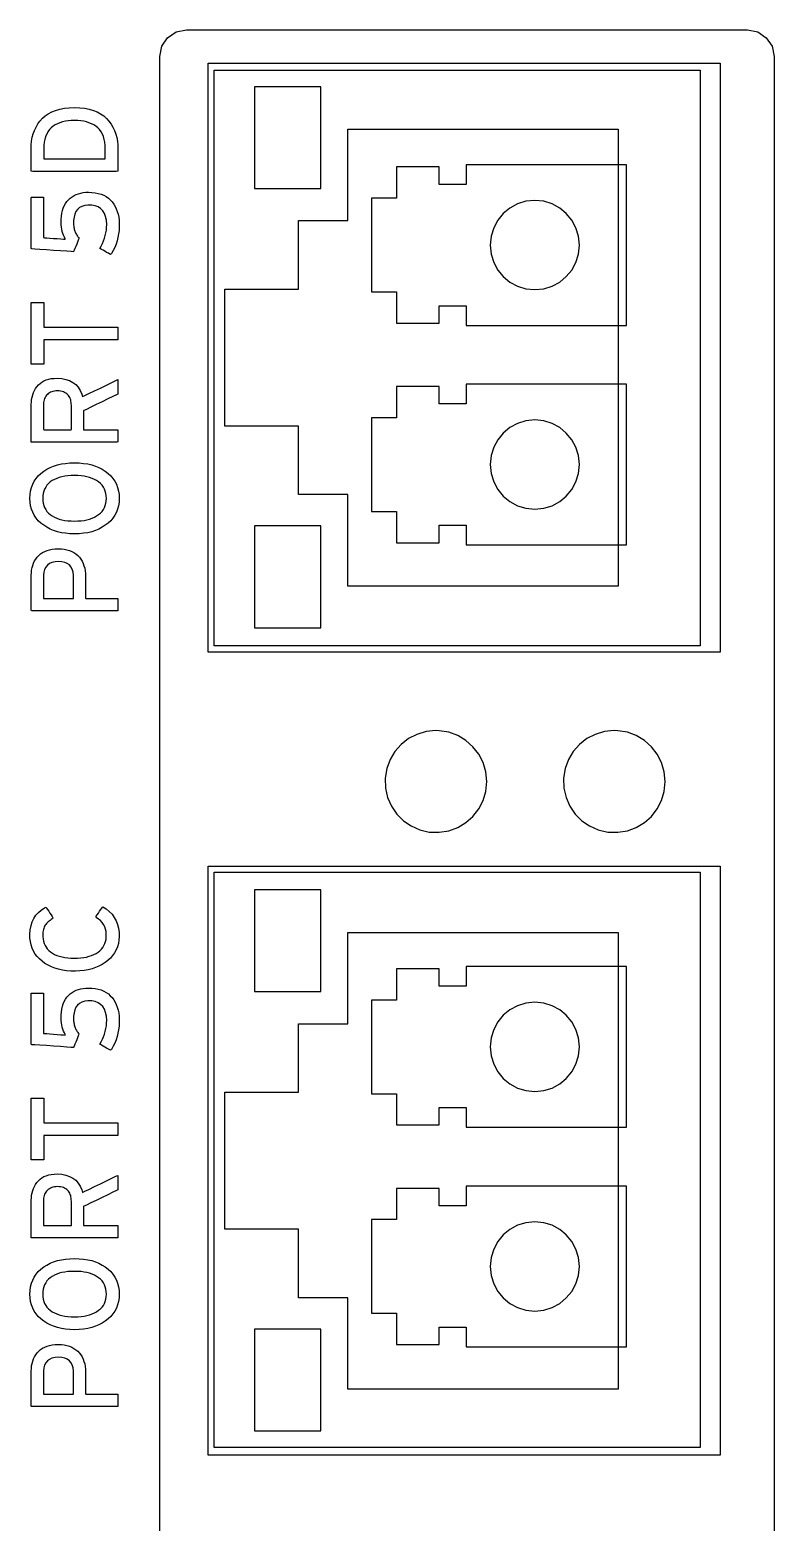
# Model space of a CAD drawing. Extents: x 1 to 47.7, y 0.2 to 33.5.
# Drawn here: x 33.206 to 34.041, y 17.077 to 18.75 of the extents above; entities that cross this region are included whole.
import ezdxf

# ---------------------------------------------------------------- set-up
doc = ezdxf.new("R2010")
doc.units = 0
doc.header["$MEASUREMENT"] = 0
for name, color, linetype in [('2_1__NO_ETHERNET__X', 7, 'CONTINUOUS'), ('2_5__PORTS_5C___5D__2__10-', 7, 'CONTINUOUS'), ('2_6__PORTS_5C___5D__2__100', 7, 'CONTINUOUS'), ('2_7__PORTS_5C___5D__1__10-', 7, 'CONTINUOUS'), ('6_0____DWG', 7, 'CONTINUOUS')]:
    doc.layers.add(name, color=color, linetype=linetype)

msp = doc.modelspace()

# ---------------------------------------------------------------- linework, layer by layer
at = {"layer": '2_1__NO_ETHERNET__X'}
msp.add_lwpolyline([(33.3518, 16.933), (33.3518, 17.2662), (33.3518, 17.4296), (33.3518, 17.589), (33.3518, 17.7432), (33.3518, 17.8909), (33.3518, 18.0307), (33.3518, 18.1613), (33.3518, 18.2228), (33.3518, 18.2815), (33.3518, 18.3372), (33.3518, 18.3899), (33.3518, 18.4392), (33.3518, 18.4852), (33.3518, 18.5275), (33.3518, 18.5661), (33.3518, 18.6007), (33.3518, 18.6313), (33.3518, 18.6576), (33.3518, 18.6795), (33.3518, 18.6968), (33.3518, 18.7094), (33.3518, 18.717), (33.3518, 18.7196), (33.3541, 18.7313), (33.3605, 18.7408), (33.3701, 18.7473), (33.3818, 18.7496), (33.3818, 18.7496), (33.3836, 18.7496), (33.3888, 18.7496), (33.3973, 18.7496), (33.4088, 18.7496), (33.4398, 18.7496), (33.48, 18.7496), (33.5276, 18.7496), (33.5807, 18.7496), (33.6961, 18.7496), (33.8116, 18.7496), (33.8647, 18.7496), (33.9123, 18.7496), (33.9525, 18.7496), (33.9835, 18.7496), (33.995, 18.7496), (34.0034, 18.7496), (34.0087, 18.7496), (34.0105, 18.7496), (34.0222, 18.7473), (34.0317, 18.7408), (34.0381, 18.7313), (34.0405, 18.7196), (34.0405, 18.717), (34.0405, 18.7094), (34.0405, 18.6968), (34.0405, 18.6795), (34.0405, 18.6576), (34.0405, 18.6313), (34.0405, 18.6007), (34.0405, 18.5661), (34.0405, 18.5275), (34.0405, 18.4852), (34.0405, 18.4392), (34.0405, 18.3899), (34.0405, 18.3372), (34.0405, 18.2815), (34.0405, 18.2228), (34.0405, 18.1613), (34.0405, 18.0307), (34.0405, 17.8909), (34.0405, 17.7432), (34.0405, 17.589), (34.0405, 17.4296), (34.0405, 17.2662), (34.0405, 16.933)], dxfattribs=at)
at = {"layer": '2_5__PORTS_5C___5D__2__10-'}
for points in [[(33.4059, 18.7124), (33.9801, 18.7124), (33.9801, 18.0524), (33.4059, 18.0524), (33.4059, 18.7124)], [(33.4579, 18.5719), (33.5323, 18.5719), (33.5323, 18.6859), (33.4579, 18.6859), (33.4579, 18.5719)], [(33.5625, 18.6382), (33.8657, 18.6382), (33.8657, 18.1264), (33.5625, 18.1264), (33.5625, 18.2288), (33.5074, 18.2288), (33.5074, 18.3056), (33.4248, 18.3056), (33.4248, 18.4591), (33.5074, 18.4591), (33.5074, 18.5359), (33.5625, 18.5359), (33.5625, 18.6382)], [(33.4579, 18.0797), (33.5323, 18.0797), (33.5323, 18.1937), (33.4579, 18.1937), (33.4579, 18.0797)], [(33.4059, 17.8124), (33.9801, 17.8124), (33.9801, 17.1524), (33.4059, 17.1524), (33.4059, 17.8124)], [(33.4579, 17.6719), (33.5323, 17.6719), (33.5323, 17.7859), (33.4579, 17.7859), (33.4579, 17.6719)], [(33.5625, 17.7383), (33.8657, 17.7383), (33.8657, 17.2265), (33.5625, 17.2265), (33.5625, 17.3288), (33.5074, 17.3288), (33.5074, 17.4056), (33.4248, 17.4056), (33.4248, 17.5591), (33.5074, 17.5591), (33.5074, 17.6359), (33.5625, 17.6359), (33.5625, 17.7383)], [(33.4579, 17.1797), (33.5323, 17.1797), (33.5323, 17.2937), (33.4579, 17.2937), (33.4579, 17.1797)]]:
    msp.add_lwpolyline(points, dxfattribs=at)
for points in [[(33.6613, 17.9644), (33.6503, 17.9633), (33.6399, 17.9602), (33.6305, 17.9554), (33.6222, 17.9489), (33.6153, 17.941), (33.6099, 17.932), (33.6062, 17.9219), (33.6044, 17.9111), (33.6048, 17.8999), (33.6072, 17.8893), (33.6115, 17.8796), (33.6174, 17.8709), (33.6249, 17.8635), (33.6335, 17.8576), (33.6433, 17.8533), (33.6539, 17.8508), (33.6651, 17.8505), (33.6759, 17.8522), (33.6859, 17.8559), (33.695, 17.8614), (33.7028, 17.8683), (33.7093, 17.8766), (33.7142, 17.886), (33.7172, 17.8963), (33.7183, 17.9073), (33.7172, 17.9184), (33.7142, 17.9287), (33.7093, 17.9381), (33.7028, 17.9464), (33.695, 17.9534), (33.6859, 17.9588), (33.6759, 17.9625), (33.6651, 17.9642), (33.6613, 17.9644), (33.6613, 17.9644), (33.6613, 17.9644), (33.6613, 17.9644), (33.6613, 17.9644), (33.6613, 17.9644), (33.6613, 17.9644), (33.6613, 17.9644), (33.6613, 17.9644), (33.6613, 17.9644), (33.6613, 17.9644), (33.6613, 17.9644), (33.6613, 17.9644), (33.6613, 17.9644), (33.6613, 17.9644), (33.6613, 17.9644)], [(33.8613, 17.9644), (33.8503, 17.9633), (33.8399, 17.9602), (33.8305, 17.9554), (33.8223, 17.9489), (33.8153, 17.941), (33.8099, 17.932), (33.8062, 17.9219), (33.8044, 17.9111), (33.8048, 17.8999), (33.8072, 17.8893), (33.8115, 17.8796), (33.8175, 17.8709), (33.8249, 17.8635), (33.8336, 17.8576), (33.8433, 17.8533), (33.8539, 17.8508), (33.8651, 17.8505), (33.8759, 17.8522), (33.8859, 17.8559), (33.895, 17.8614), (33.9028, 17.8683), (33.9093, 17.8766), (33.9142, 17.886), (33.9172, 17.8963), (33.9183, 17.9073), (33.9172, 17.9184), (33.9142, 17.9287), (33.9093, 17.9381), (33.9028, 17.9464), (33.895, 17.9534), (33.8859, 17.9588), (33.8759, 17.9625), (33.8651, 17.9642), (33.8613, 17.9644), (33.8613, 17.9644), (33.8613, 17.9644), (33.8613, 17.9644), (33.8613, 17.9644), (33.8613, 17.9644), (33.8613, 17.9644), (33.8613, 17.9644), (33.8613, 17.9644), (33.8613, 17.9644), (33.8613, 17.9644), (33.8613, 17.9644), (33.8613, 17.9644), (33.8613, 17.9644), (33.8613, 17.9644), (33.8613, 17.9644)]]:
    msp.add_lwpolyline(points, close=True, dxfattribs=at)
at = {"layer": '2_6__PORTS_5C___5D__2__100'}
for points in [[(33.9577, 18.7043), (33.9577, 18.0595), (33.4129, 18.0595), (33.4129, 18.7043), (33.9577, 18.7043)], [(33.6951, 18.5765), (33.6651, 18.5765), (33.6651, 18.596), (33.6171, 18.596), (33.6171, 18.561), (33.5891, 18.561), (33.5891, 18.456), (33.6171, 18.456), (33.6171, 18.421), (33.6651, 18.421), (33.6651, 18.4405), (33.6951, 18.4405), (33.6951, 18.4185), (33.8751, 18.4185), (33.8751, 18.5985), (33.6951, 18.5985), (33.6951, 18.5765)], [(33.6951, 18.3305), (33.6651, 18.3305), (33.6651, 18.35), (33.6171, 18.35), (33.6171, 18.315), (33.5891, 18.315), (33.5891, 18.21), (33.6171, 18.21), (33.6171, 18.175), (33.6651, 18.175), (33.6651, 18.1945), (33.6951, 18.1945), (33.6951, 18.1725), (33.8751, 18.1725), (33.8751, 18.3525), (33.6951, 18.3525), (33.6951, 18.3305)], [(33.9577, 17.8058), (33.9577, 17.1611), (33.4129, 17.1611), (33.4129, 17.8058), (33.9577, 17.8058)], [(33.6951, 17.678), (33.6651, 17.678), (33.6651, 17.6975), (33.6171, 17.6975), (33.6171, 17.6625), (33.5891, 17.6625), (33.5891, 17.5575), (33.6171, 17.5575), (33.6171, 17.5225), (33.6651, 17.5225), (33.6651, 17.542), (33.6951, 17.542), (33.6951, 17.52), (33.8751, 17.52), (33.8751, 17.7), (33.6951, 17.7), (33.6951, 17.678)], [(33.6951, 17.432), (33.6651, 17.432), (33.6651, 17.4515), (33.6171, 17.4515), (33.6171, 17.4165), (33.5891, 17.4165), (33.5891, 17.3115), (33.6171, 17.3115), (33.6171, 17.2765), (33.6651, 17.2765), (33.6651, 17.296), (33.6951, 17.296), (33.6951, 17.274), (33.8751, 17.274), (33.8751, 17.454), (33.6951, 17.454), (33.6951, 17.432)]]:
    msp.add_lwpolyline(points, dxfattribs=at)
for points in [[(33.7721, 18.4585), (33.7822, 18.4595), (33.7916, 18.4624), (33.8001, 18.467), (33.8075, 18.4731), (33.8136, 18.4805), (33.8182, 18.489), (33.8211, 18.4984), (33.8221, 18.5085), (33.8211, 18.5186), (33.8182, 18.5279), (33.8136, 18.5364), (33.8075, 18.5438), (33.8001, 18.5499), (33.7916, 18.5546), (33.7822, 18.5575), (33.7721, 18.5585), (33.7621, 18.5575), (33.7527, 18.5546), (33.7442, 18.5499), (33.7368, 18.5438), (33.7307, 18.5364), (33.7261, 18.5279), (33.7231, 18.5186), (33.7221, 18.5085), (33.7231, 18.4984), (33.7261, 18.489), (33.7307, 18.4805), (33.7368, 18.4731), (33.7442, 18.467), (33.7527, 18.4624), (33.7621, 18.4595)], [(33.7721, 18.2125), (33.7822, 18.2135), (33.7916, 18.2164), (33.8001, 18.221), (33.8075, 18.2271), (33.8136, 18.2345), (33.8182, 18.243), (33.8211, 18.2524), (33.8221, 18.2625), (33.8211, 18.2726), (33.8182, 18.2819), (33.8136, 18.2904), (33.8075, 18.2978), (33.8001, 18.3039), (33.7916, 18.3085), (33.7822, 18.3115), (33.7721, 18.3125), (33.7621, 18.3115), (33.7527, 18.3085), (33.7442, 18.3039), (33.7368, 18.2978), (33.7307, 18.2904), (33.7261, 18.2819), (33.7231, 18.2726), (33.7221, 18.2625), (33.7231, 18.2524), (33.7261, 18.243), (33.7307, 18.2345), (33.7368, 18.2271), (33.7442, 18.221), (33.7527, 18.2164), (33.7621, 18.2135)], [(33.6613, 17.9644), (33.6503, 17.9633), (33.6399, 17.9602), (33.6305, 17.9554), (33.6223, 17.9489), (33.6153, 17.941), (33.6099, 17.932), (33.6062, 17.9219), (33.6044, 17.9111), (33.6048, 17.8999), (33.6072, 17.8893), (33.6115, 17.8796), (33.6175, 17.8709), (33.6249, 17.8635), (33.6336, 17.8576), (33.6433, 17.8533), (33.6539, 17.8508), (33.6651, 17.8505), (33.6759, 17.8522), (33.6859, 17.8559), (33.695, 17.8614), (33.7028, 17.8683), (33.7093, 17.8766), (33.7142, 17.886), (33.7173, 17.8963), (33.7183, 17.9073), (33.7173, 17.9184), (33.7142, 17.9287), (33.7093, 17.9381), (33.7028, 17.9464), (33.695, 17.9534), (33.6859, 17.9588), (33.6759, 17.9625), (33.6651, 17.9642), (33.6613, 17.9644), (33.6613, 17.9644), (33.6613, 17.9644), (33.6613, 17.9644), (33.6613, 17.9644), (33.6613, 17.9644), (33.6613, 17.9644), (33.6613, 17.9644), (33.6613, 17.9644), (33.6613, 17.9644), (33.6613, 17.9644), (33.6613, 17.9644), (33.6613, 17.9644), (33.6613, 17.9644), (33.6613, 17.9644), (33.6613, 17.9644)], [(33.8613, 17.9644), (33.8503, 17.9633), (33.84, 17.9602), (33.8306, 17.9554), (33.8223, 17.9489), (33.8153, 17.941), (33.8099, 17.932), (33.8062, 17.9219), (33.8044, 17.9111), (33.8048, 17.8999), (33.8072, 17.8893), (33.8115, 17.8796), (33.8175, 17.8709), (33.8249, 17.8635), (33.8336, 17.8576), (33.8433, 17.8533), (33.8539, 17.8508), (33.8651, 17.8505), (33.8759, 17.8522), (33.8859, 17.8559), (33.895, 17.8614), (33.9028, 17.8683), (33.9093, 17.8766), (33.9142, 17.886), (33.9172, 17.8963), (33.9183, 17.9073), (33.9172, 17.9184), (33.9142, 17.9287), (33.9093, 17.9381), (33.9028, 17.9464), (33.895, 17.9534), (33.8859, 17.9588), (33.8759, 17.9625), (33.8651, 17.9642), (33.8613, 17.9644), (33.8613, 17.9644), (33.8613, 17.9644), (33.8613, 17.9644), (33.8613, 17.9644), (33.8613, 17.9644), (33.8613, 17.9644), (33.8613, 17.9644), (33.8613, 17.9644), (33.8613, 17.9644), (33.8613, 17.9644), (33.8613, 17.9644), (33.8613, 17.9644), (33.8613, 17.9644), (33.8613, 17.9644), (33.8613, 17.9644)], [(33.7721, 17.56), (33.7822, 17.561), (33.7916, 17.5639), (33.8001, 17.5686), (33.8075, 17.5747), (33.8136, 17.5821), (33.8182, 17.5906), (33.8211, 17.5999), (33.8221, 17.61), (33.8211, 17.6201), (33.8182, 17.6295), (33.8136, 17.638), (33.8075, 17.6454), (33.8001, 17.6515), (33.7916, 17.6561), (33.7822, 17.659), (33.7721, 17.66), (33.7621, 17.659), (33.7527, 17.6561), (33.7442, 17.6515), (33.7368, 17.6454), (33.7307, 17.638), (33.7261, 17.6295), (33.7231, 17.6201), (33.7221, 17.61), (33.7231, 17.5999), (33.7261, 17.5906), (33.7307, 17.5821), (33.7368, 17.5747), (33.7442, 17.5686), (33.7527, 17.5639), (33.7621, 17.561)], [(33.7721, 17.314), (33.7822, 17.315), (33.7916, 17.318), (33.8001, 17.3226), (33.8075, 17.3287), (33.8136, 17.3361), (33.8182, 17.3446), (33.8211, 17.354), (33.8221, 17.364), (33.8211, 17.3741), (33.8182, 17.3835), (33.8136, 17.392), (33.8075, 17.3994), (33.8001, 17.4055), (33.7916, 17.4101), (33.7822, 17.413), (33.7721, 17.414), (33.7621, 17.413), (33.7527, 17.4101), (33.7442, 17.4055), (33.7368, 17.3994), (33.7307, 17.392), (33.7261, 17.3835), (33.7231, 17.3741), (33.7221, 17.364), (33.7231, 17.354), (33.7261, 17.3446), (33.7307, 17.3361), (33.7368, 17.3287), (33.7442, 17.3226), (33.7527, 17.318), (33.7621, 17.315)]]:
    msp.add_lwpolyline(points, close=True, dxfattribs=at)
at = {"layer": '2_7__PORTS_5C___5D__1__10-'}
for points in [[(33.406, 18.7124), (33.9801, 18.7124), (33.9801, 18.0524), (33.406, 18.0524), (33.406, 18.7124)], [(33.458, 18.5719), (33.5323, 18.5719), (33.5323, 18.6859), (33.458, 18.6859), (33.458, 18.5719)], [(33.5626, 18.6382), (33.8657, 18.6382), (33.8657, 18.1264), (33.5626, 18.1264), (33.5626, 18.2288), (33.5074, 18.2288), (33.5074, 18.3056), (33.4248, 18.3056), (33.4248, 18.4591), (33.5074, 18.4591), (33.5074, 18.5359), (33.5626, 18.5359), (33.5626, 18.6382)], [(33.458, 18.0797), (33.5323, 18.0797), (33.5323, 18.1937), (33.458, 18.1937), (33.458, 18.0797)], [(33.9577, 17.8058), (33.9577, 17.1611), (33.4129, 17.1611), (33.4129, 17.8058), (33.9577, 17.8058)], [(33.6951, 17.678), (33.6651, 17.678), (33.6651, 17.6975), (33.6171, 17.6975), (33.6171, 17.6625), (33.5891, 17.6625), (33.5891, 17.5575), (33.6171, 17.5575), (33.6171, 17.5225), (33.6651, 17.5225), (33.6651, 17.542), (33.6951, 17.542), (33.6951, 17.52), (33.8751, 17.52), (33.8751, 17.7), (33.6951, 17.7), (33.6951, 17.678)], [(33.6951, 17.432), (33.6651, 17.432), (33.6651, 17.4515), (33.6171, 17.4515), (33.6171, 17.4165), (33.5891, 17.4165), (33.5891, 17.3115), (33.6171, 17.3115), (33.6171, 17.2765), (33.6651, 17.2765), (33.6651, 17.296), (33.6951, 17.296), (33.6951, 17.274), (33.8751, 17.274), (33.8751, 17.454), (33.6951, 17.454), (33.6951, 17.432)]]:
    msp.add_lwpolyline(points, dxfattribs=at)
for points in [[(33.6613, 17.9644), (33.6503, 17.9633), (33.6399, 17.9602), (33.6305, 17.9554), (33.6223, 17.9489), (33.6153, 17.941), (33.6099, 17.932), (33.6062, 17.9219), (33.6044, 17.9111), (33.6048, 17.8999), (33.6072, 17.8893), (33.6115, 17.8796), (33.6175, 17.8709), (33.6249, 17.8635), (33.6336, 17.8576), (33.6433, 17.8533), (33.6539, 17.8508), (33.6651, 17.8505), (33.6759, 17.8522), (33.6859, 17.8559), (33.695, 17.8614), (33.7028, 17.8683), (33.7093, 17.8766), (33.7142, 17.886), (33.7173, 17.8963), (33.7183, 17.9073), (33.7173, 17.9184), (33.7142, 17.9287), (33.7093, 17.9381), (33.7028, 17.9464), (33.695, 17.9534), (33.6859, 17.9588), (33.6759, 17.9625), (33.6651, 17.9642), (33.6613, 17.9644), (33.6613, 17.9644), (33.6613, 17.9644), (33.6613, 17.9644), (33.6613, 17.9644), (33.6613, 17.9644), (33.6613, 17.9644), (33.6613, 17.9644), (33.6613, 17.9644), (33.6613, 17.9644), (33.6613, 17.9644), (33.6613, 17.9644), (33.6613, 17.9644), (33.6613, 17.9644), (33.6613, 17.9644), (33.6613, 17.9644)], [(33.8613, 17.9644), (33.8503, 17.9633), (33.84, 17.9602), (33.8306, 17.9554), (33.8223, 17.9489), (33.8153, 17.941), (33.8099, 17.932), (33.8062, 17.9219), (33.8044, 17.9111), (33.8048, 17.8999), (33.8072, 17.8893), (33.8115, 17.8796), (33.8175, 17.8709), (33.8249, 17.8635), (33.8336, 17.8576), (33.8433, 17.8533), (33.8539, 17.8508), (33.8651, 17.8505), (33.8759, 17.8522), (33.8859, 17.8559), (33.895, 17.8614), (33.9028, 17.8683), (33.9093, 17.8766), (33.9142, 17.886), (33.9172, 17.8963), (33.9183, 17.9073), (33.9172, 17.9184), (33.9142, 17.9287), (33.9093, 17.9381), (33.9028, 17.9464), (33.895, 17.9534), (33.8859, 17.9588), (33.8759, 17.9625), (33.8651, 17.9642), (33.8613, 17.9644), (33.8613, 17.9644), (33.8613, 17.9644), (33.8613, 17.9644), (33.8613, 17.9644), (33.8613, 17.9644), (33.8613, 17.9644), (33.8613, 17.9644), (33.8613, 17.9644), (33.8613, 17.9644), (33.8613, 17.9644), (33.8613, 17.9644), (33.8613, 17.9644), (33.8613, 17.9644), (33.8613, 17.9644), (33.8613, 17.9644)], [(33.7721, 17.56), (33.7822, 17.561), (33.7916, 17.5639), (33.8001, 17.5686), (33.8075, 17.5747), (33.8136, 17.5821), (33.8182, 17.5906), (33.8211, 17.5999), (33.8221, 17.61), (33.8211, 17.6201), (33.8182, 17.6295), (33.8136, 17.638), (33.8075, 17.6454), (33.8001, 17.6515), (33.7916, 17.6561), (33.7822, 17.659), (33.7721, 17.66), (33.7621, 17.659), (33.7527, 17.6561), (33.7442, 17.6515), (33.7368, 17.6454), (33.7307, 17.638), (33.7261, 17.6295), (33.7231, 17.6201), (33.7221, 17.61), (33.7231, 17.5999), (33.7261, 17.5906), (33.7307, 17.5821), (33.7368, 17.5747), (33.7442, 17.5686), (33.7527, 17.5639), (33.7621, 17.561)], [(33.7721, 17.314), (33.7822, 17.315), (33.7916, 17.318), (33.8001, 17.3226), (33.8075, 17.3287), (33.8136, 17.3361), (33.8182, 17.3446), (33.8211, 17.354), (33.8221, 17.364), (33.8211, 17.3741), (33.8182, 17.3835), (33.8136, 17.392), (33.8075, 17.3994), (33.8001, 17.4055), (33.7916, 17.4101), (33.7822, 17.413), (33.7721, 17.414), (33.7621, 17.413), (33.7527, 17.4101), (33.7442, 17.4055), (33.7368, 17.3994), (33.7307, 17.392), (33.7261, 17.3835), (33.7231, 17.3741), (33.7221, 17.364), (33.7231, 17.354), (33.7261, 17.3446), (33.7307, 17.3361), (33.7368, 17.3287), (33.7442, 17.3226), (33.7527, 17.318), (33.7621, 17.315)]]:
    msp.add_lwpolyline(points, close=True, dxfattribs=at)
at = {"layer": '6_0____DWG'}
for points in [[(33.2562, 18.6626), (33.2621, 18.6623), (33.2675, 18.6617), (33.2726, 18.6607), (33.2773, 18.6594), (33.2815, 18.6577), (33.2854, 18.6556), (33.289, 18.6531), (33.2921, 18.6503), (33.2948, 18.6472), (33.2972, 18.6439), (33.2993, 18.6404), (33.301, 18.6367), (33.3024, 18.6329), (33.3035, 18.629), (33.3043, 18.6248), (33.3047, 18.6205), (33.3048, 18.6167), (33.3048, 18.6154), (33.3048, 18.6126), (33.3048, 18.6086), (33.3048, 18.6042), (33.3048, 18.5997), (33.3048, 18.5957), (33.3048, 18.5926), (33.3048, 18.5911), (33.3028, 18.591), (33.2944, 18.591), (33.2811, 18.591), (33.2648, 18.591), (33.2476, 18.591), (33.2314, 18.591), (33.2181, 18.591), (33.2096, 18.591), (33.2076, 18.5911), (33.2076, 18.5926), (33.2076, 18.5957), (33.2076, 18.5997), (33.2076, 18.6042), (33.2076, 18.6086), (33.2076, 18.6126), (33.2076, 18.6154), (33.2076, 18.6167), (33.2077, 18.6206), (33.2081, 18.625), (33.2088, 18.6292), (33.2099, 18.6332), (33.2113, 18.637), (33.213, 18.6407), (33.215, 18.6442), (33.2174, 18.6474), (33.2201, 18.6505), (33.2232, 18.6533), (33.2267, 18.6557), (33.2307, 18.6577), (33.235, 18.6594), (33.2397, 18.6608), (33.2448, 18.6617), (33.2503, 18.6623)], [(33.2562, 18.6482), (33.2526, 18.6481), (33.2492, 18.6478), (33.2459, 18.6473), (33.2428, 18.6466), (33.2399, 18.6456), (33.2371, 18.6445), (33.2346, 18.6432), (33.2322, 18.6416), (33.23, 18.6398), (33.2281, 18.6378), (33.2264, 18.6355), (33.225, 18.6329), (33.2238, 18.63), (33.2229, 18.6269), (33.2223, 18.6236), (33.2219, 18.62), (33.2217, 18.6167), (33.2217, 18.6161), (33.2217, 18.6148), (33.2217, 18.6131), (33.2217, 18.611), (33.2217, 18.609), (33.2217, 18.6072), (33.2217, 18.6058), (33.2217, 18.6052), (33.2231, 18.6051), (33.2291, 18.6051), (33.2386, 18.6051), (33.2501, 18.6051), (33.2623, 18.6051), (33.2739, 18.6051), (33.2833, 18.6051), (33.2893, 18.6051), (33.2907, 18.6052), (33.2907, 18.6058), (33.2907, 18.6072), (33.2907, 18.609), (33.2907, 18.611), (33.2907, 18.6131), (33.2907, 18.6148), (33.2907, 18.6161), (33.2907, 18.6167), (33.2906, 18.62), (33.2902, 18.6236), (33.2895, 18.6269), (33.2886, 18.63), (33.2874, 18.6329), (33.286, 18.6355), (33.2843, 18.6378), (33.2823, 18.6398), (33.2801, 18.6416), (33.2777, 18.6432), (33.2751, 18.6445), (33.2724, 18.6456), (33.2695, 18.6466), (33.2665, 18.6473), (33.2632, 18.6478), (33.2598, 18.6481)], [(33.2718, 18.5677), (33.2757, 18.5675), (33.2794, 18.5671), (33.2828, 18.5664), (33.286, 18.5655), (33.2889, 18.5643), (33.2916, 18.5628), (33.2941, 18.5611), (33.2963, 18.5591), (33.2983, 18.5568), (33.3001, 18.5544), (33.3017, 18.5518), (33.303, 18.549), (33.3041, 18.5461), (33.305, 18.543), (33.3057, 18.5397), (33.3061, 18.5363), (33.3063, 18.5326), (33.3064, 18.5288), (33.3061, 18.5248), (33.3056, 18.5209), (33.3049, 18.517), (33.3039, 18.5133), (33.3027, 18.5096), (33.3012, 18.5059), (33.2995, 18.5024), (33.2975, 18.4989), (33.2966, 18.4979), (33.2956, 18.4984), (33.2941, 18.4993), (33.2922, 18.5003), (33.2902, 18.5015), (33.2882, 18.5026), (33.2865, 18.5036), (33.2853, 18.5043), (33.2847, 18.5046), (33.2862, 18.5072), (33.2876, 18.5101), (33.2888, 18.5131), (33.2899, 18.5161), (33.2907, 18.5191), (33.2914, 18.5221), (33.2919, 18.5252), (33.2922, 18.5282), (33.2923, 18.5315), (33.2919, 18.5362), (33.291, 18.5404), (33.2897, 18.5439), (33.2878, 18.5469), (33.2854, 18.5494), (33.2826, 18.5512), (33.2792, 18.5525), (33.2754, 18.5532), (33.2712, 18.5533), (33.2676, 18.5528), (33.2645, 18.5518), (33.2618, 18.5504), (33.2596, 18.5485), (33.2578, 18.5461), (33.2565, 18.5432), (33.2556, 18.5399), (33.2552, 18.5361), (33.2551, 18.5335), (33.2552, 18.5322), (33.2552, 18.531), (33.2554, 18.5297), (33.2555, 18.5285), (33.2557, 18.5274), (33.2559, 18.5263), (33.2562, 18.5252), (33.2565, 18.5242), (33.2569, 18.5232), (33.2573, 18.5222), (33.2578, 18.5213), (33.2583, 18.5204), (33.2588, 18.5195), (33.2594, 18.5186), (33.26, 18.5177), (33.2606, 18.5168), (33.2612, 18.516), (33.261, 18.5155), (33.2604, 18.514), (33.2596, 18.5119), (33.2586, 18.5095), (33.2575, 18.5069), (33.2566, 18.5045), (33.2558, 18.5026), (33.2552, 18.5013), (33.255, 18.501), (33.2526, 18.5011), (33.2475, 18.5015), (33.2406, 18.502), (33.2327, 18.5025), (33.2247, 18.503), (33.2174, 18.5035), (33.2116, 18.5039), (33.2082, 18.5042), (33.2076, 18.5046), (33.2076, 18.5084), (33.2076, 18.5152), (33.2076, 18.5239), (33.2076, 18.5337), (33.2076, 18.5434), (33.2076, 18.552), (33.2076, 18.5584), (33.2076, 18.5618), (33.2079, 18.562), (33.2089, 18.562), (33.2107, 18.562), (33.2129, 18.562), (33.2152, 18.562), (33.2175, 18.562), (33.2195, 18.562), (33.2209, 18.562), (33.2215, 18.562), (33.2215, 18.5607), (33.2215, 18.5567), (33.2215, 18.5506), (33.2215, 18.5433), (33.2215, 18.5356), (33.2215, 18.5283), (33.2215, 18.5222), (33.2215, 18.5181), (33.2215, 18.5168), (33.2226, 18.5167), (33.2251, 18.5165), (33.2286, 18.5163), (33.2326, 18.516), (33.2368, 18.5157), (33.2407, 18.5154), (33.2438, 18.5151), (33.2458, 18.515), (33.2458, 18.5156), (33.2448, 18.5174), (33.2439, 18.5194), (33.2431, 18.5215), (33.2425, 18.5238), (33.242, 18.5262), (33.2416, 18.5287), (33.2413, 18.5313), (33.2412, 18.534), (33.2412, 18.5373), (33.2415, 18.5408), (33.2419, 18.5441), (33.2426, 18.5471), (33.2435, 18.55), (33.2447, 18.5526), (33.246, 18.555), (33.2476, 18.5573), (33.2493, 18.5593), (33.2513, 18.561), (33.2534, 18.5626), (33.2556, 18.5639), (33.258, 18.5651), (33.2605, 18.566), (33.2631, 18.5668), (33.2659, 18.5673), (33.2688, 18.5676)], [(33.2367, 18.3593), (33.2419, 18.3589), (33.2465, 18.358), (33.2507, 18.3566), (33.2544, 18.3546), (33.2576, 18.3521), (33.2603, 18.3491), (33.2625, 18.3455), (33.2643, 18.3414), (33.2653, 18.3387), (33.2678, 18.3398), (33.2724, 18.3421), (33.2785, 18.345), (33.2853, 18.3483), (33.292, 18.3516), (33.298, 18.3545), (33.3025, 18.3567), (33.3047, 18.3577), (33.3048, 18.3575), (33.3048, 18.3561), (33.3048, 18.3539), (33.3048, 18.3513), (33.3048, 18.3485), (33.3048, 18.3458), (33.3048, 18.3435), (33.3048, 18.342), (33.3048, 18.3415), (33.3031, 18.3407), (33.2992, 18.3387), (33.2936, 18.336), (33.2871, 18.3329), (33.2805, 18.3297), (33.2744, 18.3268), (33.2696, 18.3244), (33.2668, 18.3231), (33.2664, 18.3227), (33.2664, 18.3212), (33.2664, 18.3187), (33.2664, 18.3154), (33.2664, 18.3117), (33.2664, 18.3081), (33.2664, 18.305), (33.2664, 18.3027), (33.2664, 18.3016), (33.2673, 18.3016), (33.2708, 18.3016), (33.276, 18.3016), (33.2823, 18.3016), (33.2889, 18.3016), (33.2952, 18.3016), (33.3004, 18.3016), (33.3039, 18.3016), (33.3048, 18.3016), (33.3048, 18.3009), (33.3048, 18.2994), (33.3048, 18.2973), (33.3048, 18.295), (33.3048, 18.2926), (33.3048, 18.2905), (33.3048, 18.2888), (33.3048, 18.2879), (33.3037, 18.2878), (33.2966, 18.2878), (33.2845, 18.2878), (33.2691, 18.2878), (33.2524, 18.2878), (33.2361, 18.2878), (33.222, 18.2878), (33.2119, 18.2878), (33.2077, 18.2878), (33.2076, 18.289), (33.2076, 18.2929), (33.2076, 18.2986), (33.2076, 18.3055), (33.2076, 18.3126), (33.2076, 18.3193), (33.2076, 18.3247), (33.2076, 18.3282), (33.2076, 18.3298), (33.2078, 18.3327), (33.2081, 18.3355), (33.2086, 18.3381), (33.2093, 18.3407), (33.2102, 18.3431), (33.2113, 18.3454), (33.2126, 18.3476), (33.214, 18.3497), (33.2157, 18.3517), (33.2175, 18.3534), (33.2196, 18.355), (33.2219, 18.3563), (33.2245, 18.3573), (33.2272, 18.3582), (33.2301, 18.3588), (33.2333, 18.3591)], [(33.2371, 18.3451), (33.2353, 18.345), (33.2336, 18.3448), (33.232, 18.3444), (33.2306, 18.344), (33.2292, 18.3435), (33.228, 18.3428), (33.2268, 18.342), (33.2258, 18.3411), (33.2249, 18.3401), (33.224, 18.339), (33.2233, 18.3378), (33.2227, 18.3365), (33.2222, 18.3352), (33.2218, 18.3337), (33.2215, 18.3321), (33.2214, 18.3305), (33.2213, 18.329), (33.2213, 18.3277), (33.2213, 18.3246), (33.2213, 18.3204), (33.2213, 18.3157), (33.2213, 18.3108), (33.2213, 18.3065), (33.2213, 18.3033), (33.2213, 18.3017), (33.222, 18.3016), (33.2247, 18.3016), (33.229, 18.3016), (33.2342, 18.3016), (33.2398, 18.3016), (33.245, 18.3016), (33.2493, 18.3016), (33.252, 18.3016), (33.2527, 18.3017), (33.2527, 18.3033), (33.2527, 18.3065), (33.2527, 18.3108), (33.2527, 18.3157), (33.2527, 18.3204), (33.2527, 18.3246), (33.2527, 18.3277), (33.2527, 18.329), (33.2526, 18.3305), (33.2525, 18.3321), (33.2522, 18.3336), (33.2519, 18.3351), (33.2514, 18.3364), (33.2508, 18.3377), (33.2501, 18.3389), (33.2493, 18.34), (33.2484, 18.341), (33.2474, 18.3419), (33.2463, 18.3427), (33.245, 18.3434), (33.2437, 18.344), (33.2422, 18.3444), (33.2406, 18.3448), (33.2389, 18.345)], [(33.2562, 18.2645), (33.2614, 18.2644), (33.2663, 18.2639), (33.271, 18.2632), (33.2754, 18.2621), (33.2796, 18.2608), (33.2835, 18.2592), (33.2872, 18.2573), (33.2906, 18.2551), (33.2938, 18.2526), (33.2967, 18.2499), (33.2992, 18.2469), (33.3013, 18.2438), (33.3031, 18.2404), (33.3045, 18.2368), (33.3055, 18.2329), (33.3061, 18.2289), (33.3064, 18.2246), (33.3061, 18.2204), (33.3055, 18.2164), (33.3045, 18.2126), (33.3031, 18.209), (33.3013, 18.2057), (33.2992, 18.2025), (33.2967, 18.1996), (33.2938, 18.197), (33.2906, 18.1945), (33.2872, 18.1922), (33.2835, 18.1903), (33.2796, 18.1886), (33.2754, 18.1873), (33.271, 18.1862), (33.2663, 18.1855), (33.2614, 18.185), (33.2562, 18.1848), (33.251, 18.185), (33.2461, 18.1855), (33.2414, 18.1862), (33.237, 18.1873), (33.2328, 18.1886), (33.2288, 18.1903), (33.2251, 18.1922), (33.2216, 18.1945), (33.2184, 18.197), (33.2156, 18.1996), (33.2131, 18.2025), (33.211, 18.2057), (33.2093, 18.209), (33.2079, 18.2126), (33.2069, 18.2164), (33.2063, 18.2204), (33.2061, 18.2246), (33.2063, 18.2289), (33.2069, 18.2329), (33.2079, 18.2368), (33.2093, 18.2404), (33.211, 18.2438), (33.2131, 18.2469), (33.2156, 18.2499), (33.2184, 18.2526), (33.2216, 18.2551), (33.2251, 18.2573), (33.2288, 18.2592), (33.2328, 18.2608), (33.237, 18.2621), (33.2414, 18.2632), (33.2461, 18.2639), (33.251, 18.2644)], [(33.2562, 18.2502), (33.2524, 18.2501), (33.2488, 18.2498), (33.2453, 18.2494), (33.2421, 18.2488), (33.2391, 18.248), (33.2363, 18.247), (33.2336, 18.2458), (33.2312, 18.2445), (33.229, 18.243), (33.227, 18.2413), (33.2253, 18.2394), (33.2239, 18.2373), (33.2227, 18.2351), (33.2218, 18.2328), (33.2212, 18.2302), (33.2208, 18.2275), (33.2206, 18.2246), (33.2208, 18.2218), (33.2212, 18.2191), (33.2218, 18.2166), (33.2227, 18.2143), (33.2239, 18.2121), (33.2253, 18.2101), (33.227, 18.2082), (33.229, 18.2065), (33.2312, 18.205), (33.2336, 18.2036), (33.2363, 18.2024), (33.2391, 18.2014), (33.2421, 18.2006), (33.2453, 18.2), (33.2488, 18.1995), (33.2524, 18.1993), (33.2562, 18.1992), (33.26, 18.1993), (33.2635, 18.1995), (33.2669, 18.2), (33.2701, 18.2006), (33.2731, 18.2014), (33.2759, 18.2024), (33.2785, 18.2036), (33.281, 18.205), (33.2832, 18.2065), (33.2852, 18.2082), (33.287, 18.2101), (33.2885, 18.2121), (33.2897, 18.2143), (33.2907, 18.2166), (33.2913, 18.2191), (33.2917, 18.2218), (33.2919, 18.2246), (33.2917, 18.2275), (33.2913, 18.2302), (33.2907, 18.2328), (33.2897, 18.2351), (33.2885, 18.2373), (33.287, 18.2394), (33.2852, 18.2413), (33.2832, 18.243), (33.281, 18.2445), (33.2785, 18.2458), (33.2759, 18.247), (33.2731, 18.248), (33.2701, 18.2488), (33.2669, 18.2494), (33.2635, 18.2498), (33.26, 18.2501)], [(33.2381, 18.1682), (33.2415, 18.1681), (33.2447, 18.1677), (33.2477, 18.1671), (33.2505, 18.1663), (33.2531, 18.1652), (33.2555, 18.1639), (33.2577, 18.1624), (33.2598, 18.1606), (33.2616, 18.1586), (33.2632, 18.1565), (33.2646, 18.1542), (33.2658, 18.1518), (33.2668, 18.1492), (33.2676, 18.1465), (33.2681, 18.1436), (33.2685, 18.1406), (33.2686, 18.1374), (33.2686, 18.1363), (33.2686, 18.134), (33.2686, 18.1305), (33.2686, 18.1264), (33.2686, 18.1221), (33.2686, 18.1181), (33.2686, 18.1149), (33.2686, 18.1129), (33.2688, 18.1124), (33.271, 18.1124), (33.2752, 18.1124), (33.2808, 18.1124), (33.2871, 18.1124), (33.2933, 18.1124), (33.2988, 18.1124), (33.3028, 18.1124), (33.3048, 18.1124), (33.3048, 18.1121), (33.3048, 18.1109), (33.3048, 18.109), (33.3048, 18.1067), (33.3048, 18.1043), (33.3048, 18.102), (33.3048, 18.1002), (33.3048, 18.0989), (33.3046, 18.0986), (33.2994, 18.0986), (33.2886, 18.0986), (33.2739, 18.0986), (33.2572, 18.0986), (33.2404, 18.0986), (33.2254, 18.0986), (33.214, 18.0986), (33.2081, 18.0986), (33.2076, 18.0993), (33.2076, 18.1025), (33.2076, 18.1077), (33.2076, 18.1141), (33.2076, 18.121), (33.2076, 18.1276), (33.2076, 18.1331), (33.2076, 18.1368), (33.2076, 18.1383), (33.2078, 18.1414), (33.2081, 18.1443), (33.2086, 18.147), (33.2094, 18.1496), (33.2103, 18.1521), (33.2115, 18.1545), (33.2128, 18.1567), (33.2144, 18.1588), (33.2161, 18.1607), (33.2182, 18.1625), (33.2204, 18.164), (33.2228, 18.1652), (33.2254, 18.1663), (33.2283, 18.1671), (33.2313, 18.1677), (33.2346, 18.1681)], [(33.2381, 18.1539), (33.2343, 18.1536), (33.2309, 18.1528), (33.2281, 18.1515), (33.2258, 18.1498), (33.2239, 18.1477), (33.2226, 18.1451), (33.2217, 18.142), (33.2214, 18.1385), (33.2213, 18.137), (33.2213, 18.1346), (33.2213, 18.1309), (33.2213, 18.1265), (33.2213, 18.1219), (33.2213, 18.1177), (33.2213, 18.1144), (33.2213, 18.1126), (33.2219, 18.1124), (33.2247, 18.1124), (33.2293, 18.1124), (33.2351, 18.1124), (33.2412, 18.1124), (33.2469, 18.1124), (33.2516, 18.1124), (33.2544, 18.1124), (33.2549, 18.1126), (33.2549, 18.1144), (33.2549, 18.1177), (33.2549, 18.1219), (33.2549, 18.1265), (33.2549, 18.1309), (33.2549, 18.1346), (33.2549, 18.137), (33.2549, 18.1385), (33.2545, 18.1421), (33.2536, 18.1452), (33.2522, 18.1479), (33.2504, 18.15), (33.248, 18.1517), (33.2452, 18.1529), (33.2419, 18.1536)], [(33.2878, 17.7671), (33.2917, 17.7646), (33.2952, 17.7617), (33.2982, 17.7586), (33.3008, 17.7551), (33.3028, 17.7514), (33.3044, 17.7473), (33.3055, 17.743), (33.3062, 17.7383), (33.3063, 17.7336), (33.306, 17.7295), (33.3053, 17.7257), (33.3042, 17.722), (33.3028, 17.7186), (33.3011, 17.7154), (33.2989, 17.7123), (33.2965, 17.7095), (33.2936, 17.7069), (33.2905, 17.7045), (33.2872, 17.7023), (33.2836, 17.7004), (33.2798, 17.6988), (33.2758, 17.6975), (33.2715, 17.6964), (33.267, 17.6956), (33.2622, 17.6951), (33.2572, 17.6949), (33.2521, 17.695), (33.2473, 17.6954), (33.2427, 17.6961), (33.2383, 17.697), (33.2341, 17.6982), (33.2302, 17.6998), (33.2265, 17.7015), (33.223, 17.7036), (33.2198, 17.706), (33.2169, 17.7085), (33.2143, 17.7112), (33.2121, 17.7141), (33.2102, 17.7173), (33.2087, 17.7206), (33.2075, 17.7242), (33.2067, 17.728), (33.2062, 17.7319), (33.2061, 17.7364), (33.2065, 17.7413), (33.2074, 17.7459), (33.2088, 17.7501), (33.2106, 17.754), (33.2129, 17.7575), (33.2157, 17.7606), (33.2189, 17.7634), (33.2226, 17.7658), (33.2243, 17.7666), (33.2249, 17.7656), (33.2259, 17.7641), (33.2272, 17.7621), (33.2286, 17.76), (33.2299, 17.7579), (33.2311, 17.7561), (33.2319, 17.7548), (33.2323, 17.7542), (33.2311, 17.7535), (33.2299, 17.7527), (33.2287, 17.7518), (33.2276, 17.751), (33.2266, 17.7501), (33.2256, 17.7492), (33.2248, 17.7482), (33.224, 17.7473), (33.2233, 17.7463), (33.2227, 17.7452), (33.2222, 17.744), (33.2217, 17.7428), (33.2214, 17.7415), (33.2211, 17.7401), (33.2208, 17.7387), (33.2207, 17.7372), (33.2206, 17.7357), (33.2206, 17.7336), (33.2209, 17.7309), (33.2214, 17.7284), (33.2221, 17.726), (33.2231, 17.7238), (33.2243, 17.7217), (33.2257, 17.7198), (33.2274, 17.718), (33.2293, 17.7165), (33.2315, 17.715), (33.2339, 17.7137), (33.2365, 17.7126), (33.2393, 17.7116), (33.2422, 17.7108), (33.2454, 17.7102), (33.2487, 17.7098), (33.2522, 17.7095), (33.2559, 17.7094), (33.2596, 17.7095), (33.2631, 17.7097), (33.2665, 17.7101), (33.2696, 17.7107), (33.2725, 17.7115), (33.2753, 17.7124), (33.2779, 17.7135), (33.2803, 17.7148), (33.2825, 17.7163), (33.2846, 17.7178), (33.2864, 17.7196), (33.2879, 17.7214), (33.2892, 17.7235), (33.2903, 17.7257), (33.291, 17.728), (33.2916, 17.7305), (33.2918, 17.7332), (33.2918, 17.7362), (33.2915, 17.7392), (33.2909, 17.7421), (33.29, 17.7447), (33.2887, 17.7472), (33.2871, 17.7494), (33.2852, 17.7515), (33.283, 17.7533), (33.2804, 17.755), (33.2799, 17.7556), (33.2805, 17.7566), (33.2816, 17.7581), (33.2829, 17.76), (33.2843, 17.762), (33.2856, 17.7639), (33.2867, 17.7656), (33.2875, 17.7667)], [(33.2718, 17.676), (33.2757, 17.6759), (33.2794, 17.6754), (33.2828, 17.6748), (33.286, 17.6738), (33.2889, 17.6726), (33.2916, 17.6711), (33.2941, 17.6694), (33.2963, 17.6674), (33.2983, 17.6652), (33.3001, 17.6628), (33.3017, 17.6602), (33.303, 17.6574), (33.3041, 17.6544), (33.305, 17.6513), (33.3057, 17.648), (33.3061, 17.6446), (33.3063, 17.641), (33.3064, 17.6371), (33.3061, 17.6331), (33.3056, 17.6292), (33.3049, 17.6254), (33.3039, 17.6216), (33.3027, 17.6179), (33.3012, 17.6143), (33.2995, 17.6107), (33.2975, 17.6072), (33.2966, 17.6062), (33.2956, 17.6067), (33.2941, 17.6076), (33.2922, 17.6087), (33.2902, 17.6098), (33.2882, 17.611), (33.2865, 17.6119), (33.2853, 17.6126), (33.2847, 17.6129), (33.2862, 17.6155), (33.2876, 17.6185), (33.2888, 17.6214), (33.2899, 17.6244), (33.2907, 17.6274), (33.2914, 17.6305), (33.2919, 17.6335), (33.2922, 17.6366), (33.2923, 17.6399), (33.2919, 17.6446), (33.291, 17.6487), (33.2897, 17.6523), (33.2878, 17.6553), (33.2854, 17.6577), (33.2826, 17.6595), (33.2792, 17.6608), (33.2754, 17.6615), (33.2712, 17.6616), (33.2676, 17.6611), (33.2645, 17.6601), (33.2618, 17.6587), (33.2596, 17.6568), (33.2578, 17.6544), (33.2565, 17.6516), (33.2556, 17.6482), (33.2552, 17.6444), (33.2551, 17.6418), (33.2552, 17.6405), (33.2552, 17.6393), (33.2554, 17.6381), (33.2555, 17.6369), (33.2557, 17.6357), (33.2559, 17.6346), (33.2562, 17.6336), (33.2565, 17.6325), (33.2569, 17.6315), (33.2573, 17.6306), (33.2578, 17.6296), (33.2583, 17.6287), (33.2588, 17.6278), (33.2594, 17.6269), (33.26, 17.626), (33.2606, 17.6252), (33.2612, 17.6243), (33.261, 17.6238), (33.2604, 17.6224), (33.2596, 17.6203), (33.2586, 17.6178), (33.2575, 17.6153), (33.2566, 17.6129), (33.2558, 17.6109), (33.2552, 17.6096), (33.255, 17.6093), (33.2526, 17.6095), (33.2475, 17.6098), (33.2406, 17.6103), (33.2327, 17.6108), (33.2247, 17.6114), (33.2174, 17.6119), (33.2116, 17.6123), (33.2082, 17.6125), (33.2076, 17.613), (33.2076, 17.6167), (33.2076, 17.6235), (33.2076, 17.6323), (33.2076, 17.642), (33.2076, 17.6517), (33.2076, 17.6603), (33.2076, 17.6668), (33.2076, 17.6701), (33.2079, 17.6704), (33.2089, 17.6704), (33.2107, 17.6704), (33.2129, 17.6704), (33.2152, 17.6704), (33.2175, 17.6704), (33.2195, 17.6704), (33.2209, 17.6704), (33.2215, 17.6704), (33.2215, 17.6691), (33.2215, 17.665), (33.2215, 17.6589), (33.2215, 17.6516), (33.2215, 17.6439), (33.2215, 17.6366), (33.2215, 17.6305), (33.2215, 17.6264), (33.2215, 17.6251), (33.2226, 17.6251), (33.2251, 17.6249), (33.2286, 17.6246), (33.2326, 17.6243), (33.2368, 17.624), (33.2407, 17.6237), (33.2438, 17.6235), (33.2458, 17.6233), (33.2458, 17.6239), (33.2448, 17.6258), (33.2439, 17.6278), (33.2431, 17.6299), (33.2425, 17.6321), (33.242, 17.6345), (33.2416, 17.637), (33.2413, 17.6396), (33.2412, 17.6423), (33.2412, 17.6456), (33.2415, 17.6491), (33.2419, 17.6524), (33.2426, 17.6555), (33.2435, 17.6583), (33.2447, 17.661), (33.246, 17.6634), (33.2476, 17.6656), (33.2493, 17.6676), (33.2513, 17.6694), (33.2534, 17.6709), (33.2556, 17.6723), (33.258, 17.6734), (33.2605, 17.6744), (33.2631, 17.6751), (33.2659, 17.6756), (33.2688, 17.6759)], [(33.2367, 17.4676), (33.2419, 17.4673), (33.2465, 17.4664), (33.2507, 17.4649), (33.2544, 17.463), (33.2576, 17.4605), (33.2603, 17.4574), (33.2625, 17.4539), (33.2643, 17.4498), (33.2653, 17.447), (33.2678, 17.4482), (33.2724, 17.4504), (33.2785, 17.4534), (33.2853, 17.4566), (33.292, 17.4599), (33.298, 17.4628), (33.3025, 17.465), (33.3047, 17.466), (33.3048, 17.4658), (33.3048, 17.4644), (33.3048, 17.4623), (33.3048, 17.4596), (33.3048, 17.4568), (33.3048, 17.4541), (33.3048, 17.4519), (33.3048, 17.4503), (33.3048, 17.4498), (33.3031, 17.449), (33.2992, 17.4471), (33.2936, 17.4444), (33.2871, 17.4412), (33.2805, 17.438), (33.2744, 17.4351), (33.2696, 17.4328), (33.2668, 17.4314), (33.2664, 17.431), (33.2664, 17.4296), (33.2664, 17.427), (33.2664, 17.4237), (33.2664, 17.42), (33.2664, 17.4164), (33.2664, 17.4133), (33.2664, 17.411), (33.2664, 17.4099), (33.2673, 17.4099), (33.2708, 17.4099), (33.276, 17.4099), (33.2823, 17.4099), (33.2889, 17.4099), (33.2952, 17.4099), (33.3004, 17.4099), (33.3039, 17.4099), (33.3048, 17.4099), (33.3048, 17.4092), (33.3048, 17.4077), (33.3048, 17.4057), (33.3048, 17.4033), (33.3048, 17.4009), (33.3048, 17.3988), (33.3048, 17.3971), (33.3048, 17.3962), (33.3037, 17.3961), (33.2966, 17.3961), (33.2845, 17.3961), (33.2691, 17.3961), (33.2524, 17.3961), (33.2361, 17.3961), (33.222, 17.3961), (33.2119, 17.3961), (33.2077, 17.3961), (33.2076, 17.3974), (33.2076, 17.4012), (33.2076, 17.407), (33.2076, 17.4138), (33.2076, 17.4209), (33.2076, 17.4276), (33.2076, 17.4331), (33.2076, 17.4365), (33.2076, 17.4382), (33.2078, 17.441), (33.2081, 17.4438), (33.2086, 17.4465), (33.2093, 17.449), (33.2102, 17.4514), (33.2113, 17.4537), (33.2126, 17.4559), (33.214, 17.458), (33.2157, 17.46), (33.2175, 17.4618), (33.2196, 17.4633), (33.2219, 17.4646), (33.2245, 17.4657), (33.2272, 17.4665), (33.2301, 17.4671), (33.2333, 17.4675)], [(33.2371, 17.4534), (33.2353, 17.4533), (33.2336, 17.4531), (33.232, 17.4528), (33.2306, 17.4523), (33.2292, 17.4518), (33.228, 17.4511), (33.2268, 17.4504), (33.2258, 17.4495), (33.2249, 17.4485), (33.224, 17.4474), (33.2233, 17.4462), (33.2227, 17.4449), (33.2222, 17.4435), (33.2218, 17.442), (33.2215, 17.4405), (33.2214, 17.4388), (33.2213, 17.4373), (33.2213, 17.436), (33.2213, 17.4329), (33.2213, 17.4288), (33.2213, 17.424), (33.2213, 17.4192), (33.2213, 17.4149), (33.2213, 17.4116), (33.2213, 17.41), (33.222, 17.4099), (33.2247, 17.4099), (33.229, 17.4099), (33.2342, 17.4099), (33.2398, 17.4099), (33.245, 17.4099), (33.2493, 17.4099), (33.252, 17.4099), (33.2527, 17.41), (33.2527, 17.4116), (33.2527, 17.4149), (33.2527, 17.4192), (33.2527, 17.424), (33.2527, 17.4288), (33.2527, 17.4329), (33.2527, 17.436), (33.2527, 17.4373), (33.2526, 17.4388), (33.2525, 17.4404), (33.2522, 17.442), (33.2519, 17.4434), (33.2514, 17.4448), (33.2508, 17.446), (33.2501, 17.4472), (33.2493, 17.4483), (33.2484, 17.4494), (33.2474, 17.4503), (33.2463, 17.4511), (33.245, 17.4518), (33.2437, 17.4523), (33.2422, 17.4528), (33.2406, 17.4531), (33.2389, 17.4533)], [(33.2562, 17.3729), (33.2614, 17.3727), (33.2663, 17.3722), (33.271, 17.3715), (33.2754, 17.3705), (33.2796, 17.3691), (33.2835, 17.3675), (33.2872, 17.3656), (33.2906, 17.3634), (33.2938, 17.361), (33.2967, 17.3582), (33.2992, 17.3553), (33.3013, 17.3521), (33.3031, 17.3487), (33.3045, 17.3451), (33.3055, 17.3413), (33.3061, 17.3372), (33.3064, 17.3329), (33.3061, 17.3287), (33.3055, 17.3247), (33.3045, 17.3209), (33.3031, 17.3173), (33.3013, 17.314), (33.2992, 17.3109), (33.2967, 17.308), (33.2938, 17.3053), (33.2906, 17.3028), (33.2872, 17.3006), (33.2835, 17.2986), (33.2796, 17.297), (33.2754, 17.2956), (33.271, 17.2946), (33.2663, 17.2938), (33.2614, 17.2933), (33.2562, 17.2931), (33.251, 17.2933), (33.2461, 17.2938), (33.2414, 17.2946), (33.237, 17.2956), (33.2328, 17.297), (33.2288, 17.2986), (33.2251, 17.3006), (33.2216, 17.3028), (33.2184, 17.3053), (33.2156, 17.308), (33.2131, 17.3109), (33.211, 17.314), (33.2093, 17.3173), (33.2079, 17.3209), (33.2069, 17.3247), (33.2063, 17.3287), (33.2061, 17.3329), (33.2063, 17.3372), (33.2069, 17.3413), (33.2079, 17.3451), (33.2093, 17.3487), (33.211, 17.3521), (33.2131, 17.3553), (33.2156, 17.3582), (33.2184, 17.361), (33.2216, 17.3634), (33.2251, 17.3656), (33.2288, 17.3675), (33.2328, 17.3691), (33.237, 17.3705), (33.2414, 17.3715), (33.2461, 17.3722), (33.251, 17.3727)], [(33.2562, 17.3585), (33.2524, 17.3584), (33.2488, 17.3582), (33.2453, 17.3577), (33.2421, 17.3571), (33.2391, 17.3563), (33.2363, 17.3553), (33.2336, 17.3541), (33.2312, 17.3528), (33.229, 17.3513), (33.227, 17.3496), (33.2253, 17.3477), (33.2239, 17.3457), (33.2227, 17.3435), (33.2218, 17.3411), (33.2212, 17.3385), (33.2208, 17.3358), (33.2206, 17.3329), (33.2208, 17.3301), (33.2212, 17.3275), (33.2218, 17.3249), (33.2227, 17.3226), (33.2239, 17.3204), (33.2253, 17.3184), (33.227, 17.3166), (33.229, 17.3149), (33.2312, 17.3133), (33.2336, 17.312), (33.2363, 17.3108), (33.2391, 17.3098), (33.2421, 17.309), (33.2453, 17.3083), (33.2488, 17.3079), (33.2524, 17.3076), (33.2562, 17.3075), (33.26, 17.3076), (33.2635, 17.3079), (33.2669, 17.3083), (33.2701, 17.309), (33.2731, 17.3098), (33.2759, 17.3108), (33.2785, 17.312), (33.281, 17.3133), (33.2832, 17.3149), (33.2852, 17.3166), (33.287, 17.3184), (33.2885, 17.3204), (33.2897, 17.3226), (33.2907, 17.3249), (33.2913, 17.3275), (33.2917, 17.3301), (33.2919, 17.3329), (33.2917, 17.3358), (33.2913, 17.3385), (33.2907, 17.3411), (33.2897, 17.3435), (33.2885, 17.3457), (33.287, 17.3477), (33.2852, 17.3496), (33.2832, 17.3513), (33.281, 17.3528), (33.2785, 17.3541), (33.2759, 17.3553), (33.2731, 17.3563), (33.2701, 17.3571), (33.2669, 17.3577), (33.2635, 17.3582), (33.26, 17.3584)], [(33.2381, 17.2766), (33.2415, 17.2764), (33.2447, 17.2761), (33.2477, 17.2754), (33.2505, 17.2746), (33.2531, 17.2735), (33.2555, 17.2722), (33.2577, 17.2707), (33.2598, 17.2689), (33.2616, 17.267), (33.2632, 17.2648), (33.2646, 17.2626), (33.2658, 17.2601), (33.2668, 17.2576), (33.2676, 17.2548), (33.2681, 17.252), (33.2685, 17.2489), (33.2686, 17.2458), (33.2686, 17.2446), (33.2686, 17.2423), (33.2686, 17.2389), (33.2686, 17.2348), (33.2686, 17.2305), (33.2686, 17.2265), (33.2686, 17.2232), (33.2686, 17.2212), (33.2688, 17.2208), (33.271, 17.2208), (33.2752, 17.2208), (33.2808, 17.2208), (33.2871, 17.2208), (33.2933, 17.2208), (33.2988, 17.2208), (33.3028, 17.2208), (33.3048, 17.2208), (33.3048, 17.2204), (33.3048, 17.2192), (33.3048, 17.2173), (33.3048, 17.2151), (33.3048, 17.2126), (33.3048, 17.2104), (33.3048, 17.2085), (33.3048, 17.2073), (33.3046, 17.2069), (33.2994, 17.2069), (33.2886, 17.2069), (33.2739, 17.2069), (33.2572, 17.2069), (33.2404, 17.2069), (33.2254, 17.2069), (33.214, 17.2069), (33.2081, 17.2069), (33.2076, 17.2076), (33.2076, 17.2108), (33.2076, 17.216), (33.2076, 17.2224), (33.2076, 17.2293), (33.2076, 17.2359), (33.2076, 17.2414), (33.2076, 17.2451), (33.2076, 17.2467), (33.2078, 17.2497), (33.2081, 17.2526), (33.2086, 17.2554), (33.2094, 17.258), (33.2103, 17.2605), (33.2115, 17.2628), (33.2128, 17.265), (33.2144, 17.2671), (33.2161, 17.269), (33.2182, 17.2708), (33.2204, 17.2723), (33.2228, 17.2736), (33.2254, 17.2746), (33.2283, 17.2755), (33.2313, 17.2761), (33.2346, 17.2764)], [(33.2381, 17.2622), (33.2343, 17.2619), (33.2309, 17.2611), (33.2281, 17.2599), (33.2258, 17.2582), (33.2239, 17.256), (33.2226, 17.2534), (33.2217, 17.2503), (33.2214, 17.2468), (33.2213, 17.2454), (33.2213, 17.2429), (33.2213, 17.2392), (33.2213, 17.2348), (33.2213, 17.2302), (33.2213, 17.226), (33.2213, 17.2227), (33.2213, 17.2209), (33.2219, 17.2208), (33.2247, 17.2208), (33.2293, 17.2208), (33.2351, 17.2208), (33.2412, 17.2208), (33.2469, 17.2208), (33.2516, 17.2208), (33.2544, 17.2208), (33.2549, 17.2209), (33.2549, 17.2227), (33.2549, 17.226), (33.2549, 17.2302), (33.2549, 17.2348), (33.2549, 17.2392), (33.2549, 17.2429), (33.2549, 17.2454), (33.2549, 17.2468), (33.2545, 17.2504), (33.2536, 17.2536), (33.2522, 17.2562), (33.2504, 17.2584), (33.248, 17.26), (33.2452, 17.2612), (33.2419, 17.262)]]:
    msp.add_lwpolyline(points, close=True, dxfattribs=at)
for points in [[(33.2219, 18.4165), (33.3048, 18.4165), (33.3048, 18.4024), (33.2219, 18.4024), (33.2219, 18.375), (33.2076, 18.375), (33.2076, 18.444), (33.2219, 18.444), (33.2219, 18.4165)], [(33.2219, 17.5249), (33.3048, 17.5249), (33.3048, 17.5108), (33.2219, 17.5108), (33.2219, 17.4833), (33.2076, 17.4833), (33.2076, 17.5524), (33.2219, 17.5524), (33.2219, 17.5249)]]:
    msp.add_lwpolyline(points, dxfattribs=at)

doc.saveas('drawing.dxf')
